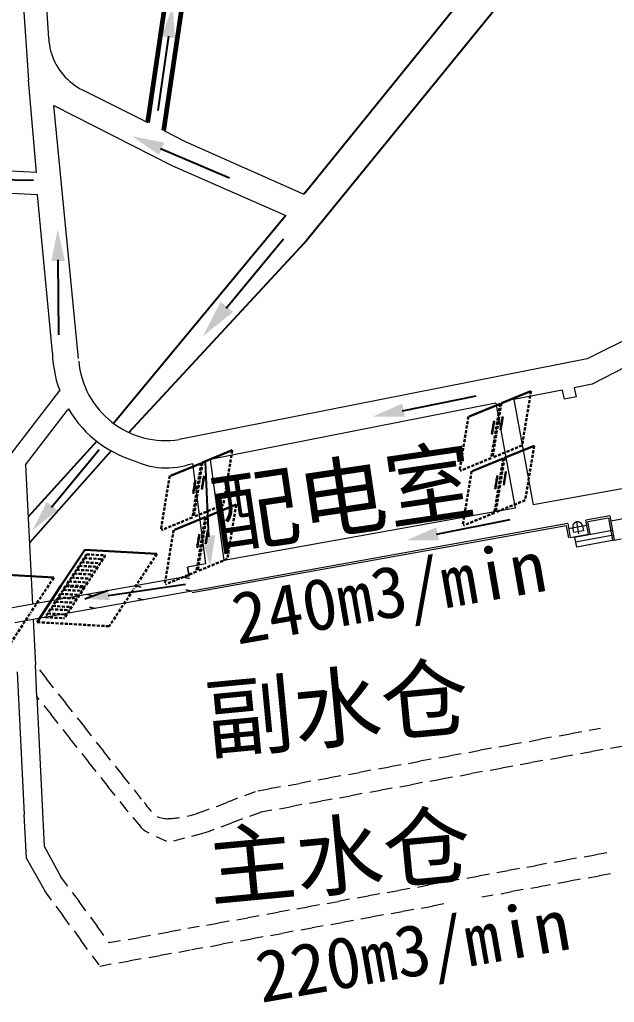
# Model space of a CAD drawing. Header units: millimetres. Extents: x 19725493 to 39459123, y 4133135 to 8271895.
# Drawn here: x 19728927.7 to 19729024.8, y 4134219.5 to 4134380.1 of the extents above; entities that cross this region are included whole.
import ezdxf

# ---------------------------------------------------------------- set-up
doc = ezdxf.new("R2010")
doc.units = ezdxf.units.MM
doc.linetypes.add('HIDDENX2', pattern=[0.75, 0.5, -0.25])
for name, color, linetype in [('2m等高线', 37, 'Continuous'), ('主要大巷', 7, 'Continuous'), ('岩巷', 30, 'Continuous'), ('未掘巷道', 7, 'Continuous'), ('次要巷道注记', 7, 'Continuous'), ('煤巷', 7, 'Continuous')]:
    doc.layers.add(name, color=color, linetype=linetype)
doc.styles.add('宋体', font='')
doc.styles.get('宋体').set_extended_font_data('SimSun')
doc.linetypes.add('井田边界线', pattern='A,40,-2,[133,煤矿线型.shx,S=1,R=0,X=0,Y=0],-4', length=46)

msp = doc.modelspace()

# ---------------------------------------------------------------- hatches: boundary and pattern name
at = {"ltscale": 6}
msp.add_hatch(color=5, dxfattribs=at).paths.add_polyline_path([(19728942.39, 4134285.21), (19728942.13, 4134286.86), (19728938.35, 4134285.43)])
at = {"layer": '2m等高线', "linetype": '井田边界线'}
for points in [[(19728950.87, 4134377.33), (19728953.05, 4134377.04), (19728952.65, 4134382.34)], [(19728950.44, 4134357.98), (19728951.29, 4134360), (19728946.07, 4134361)], [(19728932.86, 4134340.62), (19728935.06, 4134340.64), (19728933.9, 4134345.82)], [(19728962.54, 4134332.3), (19728960.5, 4134333.97), (19728957.58, 4134328.31)], [(19728990.61, 4134315.17), (19728990.16, 4134317.32), (19728985.3, 4134315.19)], [(19728933.84, 4134299.88), (19728932.14, 4134301.27), (19728929.71, 4134296.55)], [(19728996.16, 4134294.96), (19728995.71, 4134297.11), (19728990.85, 4134294.98)], [(19728959.62, 4134295.81), (19728957.43, 4134295.7), (19728958.78, 4134290.57)]]:
    msp.add_hatch(color=1, dxfattribs=at).paths.add_polyline_path(points)

# ---------------------------------------------------------------- linework, layer by layer
for p, q in [((19728974.16, 4134343.57), (19729020.59, 4134400.59)), ((19728974.28, 4134351.83), (19729012.65, 4134399.21)), ((19728974.28, 4134351.83), (19728974.06, 4134351.56)), ((19728971.15, 4134348.05), (19728943.03, 4134314.08)), ((19728974.16, 4134343.57), (19728945.53, 4134312.59)), ((19728940.28, 4134311.17), (19728929.07, 4134298.82)), ((19728942.63, 4134309.6), (19728929.28, 4134294.58))]:
    msp.add_line(p, q)
at = {"color": 3, "lineweight": 30}
for p, q in [((19729006.35, 4134317.39), (19729011.18, 4134319.37)), ((19729001.09, 4134315.23), (19729006.14, 4134317.3)), ((19729005.18, 4134314.53), (19729004.81, 4134312.29)), ((19729006.57, 4134315.2), (19729006.21, 4134312.96)), ((19729006.47, 4134314.57), (19729006.28, 4134314.54)), ((19729004.89, 4134312.79), (19729004.7, 4134312.76)), ((19729005.06, 4134313.84), (19729004.87, 4134313.81)), ((19729006.3, 4134313.53), (19729006.11, 4134313.49)), ((19728957.56, 4134307.7), (19728962.4, 4134309.69)), ((19729006.86, 4134308.44), (19729011.7, 4134310.43)), ((19729001.6, 4134306.28), (19729006.65, 4134308.35)), ((19728952.31, 4134305.54), (19728957.35, 4134307.61)), ((19728956.39, 4134304.84), (19728956.03, 4134302.6)), ((19728957.79, 4134305.51), (19728957.43, 4134303.27)), ((19728957.69, 4134304.89), (19728957.5, 4134304.85)), ((19729005.69, 4134305.58), (19729005.32, 4134303.34)), ((19729005.57, 4134304.89), (19729005.38, 4134304.86)), ((19729007.09, 4134306.25), (19729006.72, 4134304.01)), ((19729006.98, 4134305.62), (19729006.79, 4134305.59)), ((19728956.11, 4134303.11), (19728955.92, 4134303.07)), ((19728956.28, 4134304.15), (19728956.09, 4134304.12)), ((19728957.52, 4134303.84), (19728957.32, 4134303.8)), ((19729005.4, 4134303.84), (19729005.21, 4134303.81)), ((19729006.81, 4134304.58), (19729006.62, 4134304.54)), ((19728958.2, 4134298.82), (19728963.04, 4134300.81)), ((19728952.94, 4134296.67), (19728957.99, 4134298.74)), ((19728957.03, 4134295.97), (19728956.66, 4134293.73)), ((19728956.92, 4134295.28), (19728956.72, 4134295.24)), ((19728958.43, 4134296.64), (19728958.06, 4134294.39)), ((19728958.32, 4134296.01), (19728958.13, 4134295.98)), ((19728956.74, 4134294.23), (19728956.55, 4134294.2)), ((19728958.15, 4134294.96), (19728957.96, 4134294.93))]:
    msp.add_line(p, q, dxfattribs=at)
at = {"color": 3, "linetype": 'HIDDENX2', "lineweight": 30}
for p, q in [((19729011.18, 4134319.37), (19729009.73, 4134310.49)), ((19729006.14, 4134317.3), (19729004.69, 4134308.42)), ((19729006.35, 4134317.39), (19729004.9, 4134308.5)), ((19729000.97, 4134315.21), (19728999.51, 4134306.33)), ((19728962.4, 4134309.69), (19728960.95, 4134300.8)), ((19729009.73, 4134310.49), (19729004.9, 4134308.5)), ((19729011.7, 4134310.43), (19729010.24, 4134301.54)), ((19729004.69, 4134308.42), (19728999.64, 4134306.35)), ((19729006.65, 4134308.35), (19729005.2, 4134299.47)), ((19729006.86, 4134308.44), (19729005.41, 4134299.56)), ((19728957.35, 4134307.61), (19728955.9, 4134298.73)), ((19728957.56, 4134307.7), (19728956.11, 4134298.82)), ((19728952.18, 4134305.52), (19728950.73, 4134296.64)), ((19729001.48, 4134306.26), (19729000.03, 4134297.38)), ((19729010.24, 4134301.54), (19729005.41, 4134299.56)), ((19728960.95, 4134300.8), (19728956.11, 4134298.82)), ((19728963.04, 4134300.81), (19728961.59, 4134291.93)), ((19728955.9, 4134298.73), (19728950.86, 4134296.66)), ((19728957.99, 4134298.74), (19728956.54, 4134289.86)), ((19728958.2, 4134298.82), (19728956.75, 4134289.94)), ((19729005.2, 4134299.47), (19729000.15, 4134297.4)), ((19728952.82, 4134296.65), (19728951.37, 4134287.77)), ((19728961.59, 4134291.93), (19728956.75, 4134289.94)), ((19728956.54, 4134289.86), (19728951.49, 4134287.78))]:
    msp.add_line(p, q, dxfattribs=at)
at = {"lineweight": 30}
for p, q in [((19728938.31, 4134293.43), (19728934.43, 4134287.52)), ((19728938.31, 4134293.43), (19728950.09, 4134292.77)), ((19728921.48, 4134289.56), (19728933.25, 4134288.9)), ((19728934.43, 4134287.52), (19728930.54, 4134281.61))]:
    msp.add_line(p, q, dxfattribs=at)
at = {"linetype": 'HIDDENX2', "lineweight": 30}
for p, q in [((19728938.62, 4134292.69), (19728935.3, 4134287.64)), ((19728938.22, 4134292.08), (19728941.3, 4134291.9)), ((19728941.7, 4134292.52), (19728938.39, 4134287.47)), ((19728938.62, 4134292.69), (19728941.7, 4134292.52)), ((19728950.09, 4134292.77), (19728946.31, 4134287.02)), ((19728937.39, 4134290.81), (19728940.47, 4134290.64)), ((19728937.77, 4134291.41), (19728940.86, 4134291.23)), ((19728933.25, 4134288.9), (19728929.47, 4134283.15)), ((19728936.12, 4134288.89), (19728939.21, 4134288.72)), ((19728936.56, 4134289.55), (19728939.64, 4134289.38)), ((19728936.96, 4134290.17), (19728940.05, 4134289.99)), ((19728935.19, 4134287.48), (19728931.87, 4134282.42)), ((19728938.28, 4134287.3), (19728934.96, 4134282.25)), ((19728935.19, 4134287.48), (19728938.28, 4134287.3)), ((19728935.3, 4134287.64), (19728938.39, 4134287.47)), ((19728935.7, 4134288.26), (19728938.79, 4134288.08)), ((19728933.98, 4134285.63), (19728937.06, 4134285.46)), ((19728934.37, 4134286.23), (19728937.46, 4134286.06)), ((19728934.81, 4134286.89), (19728937.89, 4134286.72)), ((19728946.2, 4134286.86), (19728942.32, 4134280.94)), ((19728933.07, 4134284.25), (19728936.15, 4134284.07)), ((19728933.53, 4134284.95), (19728936.62, 4134284.78)), ((19728929.36, 4134282.98), (19728925.48, 4134277.07)), ((19728931.87, 4134282.42), (19728934.96, 4134282.25)), ((19728932.27, 4134283.02), (19728935.35, 4134282.85)), ((19728932.73, 4134283.73), (19728935.81, 4134283.56)), ((19728930.54, 4134281.61), (19728942.32, 4134280.94))]:
    msp.add_line(p, q, dxfattribs=at)
at = {"color": 5, "ltscale": 6}
msp.add_line((19728938.35, 4134285.43), (19728942.13, 4134286.86), dxfattribs=at)
at = {"layer": '2m等高线', "color": 1, "linetype": '井田边界线'}
for p, q in [((19728951.96, 4134377.4), (19728950.27, 4134365.25)), ((19728950.66, 4134359.04), (19728961.94, 4134354.23)), ((19728917.68, 4134354.05), (19728929.94, 4134353.82)), ((19728961.39, 4134332.92), (19728970.76, 4134344.27)), ((19728933.93, 4134340.84), (19728934.01, 4134328.58)), ((19728990.19, 4134316.17), (19729002.21, 4134318.59)), ((19728932.88, 4134300.39), (19728940.69, 4134309.85)), ((19728958.57, 4134295.55), (19728958.02, 4134307.8)), ((19728995.74, 4134295.97), (19729007.76, 4134298.39))]:
    msp.add_line(p, q, dxfattribs=at)
at = {"layer": '2m等高线', "color": 5, "linetype": '井田边界线'}
msp.add_line((19728942.11, 4134285.99), (19728954.78, 4134287.8), dxfattribs=at)
at = {"layer": '岩巷', "color": 0, "lineweight": 60}
for p, q in [((19728951.22, 4134361.93), (19728964.97, 4134455.34)), ((19728948.59, 4134363.25), (19728955.3, 4134408.43))]:
    msp.add_line(p, q, dxfattribs=at)
at = {"layer": '未掘巷道', "color": 0, "lineweight": 20}
for p, q in [((19728930.9, 4134273.8), (19728932.06, 4134272.33)), ((19728933.22, 4134270.85), (19728932.06, 4134272.33)), ((19728930.86, 4134268.99), (19728930.5, 4134269.45)), ((19728933.99, 4134269.87), (19728935.16, 4134268.4)), ((19728931.64, 4134268.01), (19728932.8, 4134266.54)), ((19728936.32, 4134266.93), (19728935.16, 4134268.4)), ((19728933.96, 4134265.07), (19728932.8, 4134266.54)), ((19728937.09, 4134265.95), (19728938.25, 4134264.48)), ((19728934.74, 4134264.09), (19728935.9, 4134262.62)), ((19728939.42, 4134263.01), (19728938.25, 4134264.48)), ((19729015.78, 4134263.04), (19729017.63, 4134263.37)), ((19729019.47, 4134263.71), (19729017.63, 4134263.37)), ((19729020.7, 4134263.94), (19729022.55, 4134264.28)), ((19728937.06, 4134261.15), (19728935.9, 4134262.62)), ((19728940.19, 4134262.02), (19728941.35, 4134260.55)), ((19729005.95, 4134261.23), (19729007.79, 4134261.57)), ((19729009.64, 4134261.91), (19729007.79, 4134261.57)), ((19729010.87, 4134262.13), (19729012.71, 4134262.47)), ((19729014.55, 4134262.81), (19729012.71, 4134262.47)), ((19729024.19, 4134261.02), (19729026.03, 4134261.36)), ((19728937.84, 4134260.16), (19728939, 4134258.69)), ((19728942.51, 4134259.08), (19728941.35, 4134260.55)), ((19728996.11, 4134259.43), (19728997.96, 4134259.77)), ((19728999.8, 4134260.11), (19728997.96, 4134259.77)), ((19729001.03, 4134260.33), (19729002.87, 4134260.67)), ((19729004.72, 4134261.01), (19729002.87, 4134260.67)), ((19729018.04, 4134259.89), (19729016.19, 4134259.56)), ((19729019.27, 4134260.12), (19729021.11, 4134260.46)), ((19729022.96, 4134260.79), (19729021.11, 4134260.46)), ((19728940.16, 4134257.22), (19728939, 4134258.69)), ((19728943.29, 4134258.1), (19728944.45, 4134256.63)), ((19728989.96, 4134258.3), (19728988.12, 4134257.96)), ((19728991.19, 4134258.53), (19728993.04, 4134258.87)), ((19728994.88, 4134259.2), (19728993.04, 4134258.87)), ((19729009.43, 4134258.32), (19729011.28, 4134258.66)), ((19729013.12, 4134258.99), (19729011.28, 4134258.66)), ((19729014.35, 4134259.22), (19729016.19, 4134259.56)), ((19728945.61, 4134255.16), (19728944.45, 4134256.63)), ((19728980.13, 4134256.5), (19728978.28, 4134256.16)), ((19728981.36, 4134256.72), (19728983.2, 4134257.06)), ((19728985.05, 4134257.4), (19728983.2, 4134257.06)), ((19728986.28, 4134257.63), (19728988.12, 4134257.96)), ((19728999.6, 4134256.52), (19729001.44, 4134256.85)), ((19729003.28, 4134257.19), (19729001.44, 4134256.85)), ((19729004.51, 4134257.42), (19729006.36, 4134257.76)), ((19729008.2, 4134258.09), (19729006.36, 4134257.76)), ((19728940.93, 4134256.24), (19728942.1, 4134254.77)), ((19728971.52, 4134254.92), (19728973.37, 4134255.26)), ((19728975.21, 4134255.6), (19728973.37, 4134255.26)), ((19728976.44, 4134255.82), (19728978.28, 4134256.16)), ((19728989.76, 4134254.72), (19728991.6, 4134255.05)), ((19728993.45, 4134255.39), (19728991.6, 4134255.05)), ((19728994.68, 4134255.62), (19728996.52, 4134255.95)), ((19728998.37, 4134256.29), (19728996.52, 4134255.95)), ((19728943.26, 4134253.3), (19728942.1, 4134254.77)), ((19728946.39, 4134254.18), (19728947.55, 4134252.7)), ((19728964.44, 4134253.27), (19728966.19, 4134253.94)), ((19728966.6, 4134254.02), (19728968.45, 4134254.36)), ((19728970.29, 4134254.7), (19728968.45, 4134254.36)), ((19728983.61, 4134253.59), (19728981.77, 4134253.25)), ((19728984.84, 4134253.82), (19728986.68, 4134254.15)), ((19728988.53, 4134254.49), (19728986.68, 4134254.15)), ((19728944.03, 4134252.32), (19728945.19, 4134250.84)), ((19728948.11, 4134252.05), (19728948.03, 4134252.14)), ((19728948.26, 4134251.85), (19728948.11, 4134252.05)), ((19728948.56, 4134251.45), (19728948.26, 4134251.85)), ((19728960.01, 4134251.55), (19728961.52, 4134252.15)), ((19728961.87, 4134252.29), (19728961.52, 4134252.15)), ((19728962.1, 4134252.38), (19728961.87, 4134252.29)), ((19728963.27, 4134252.83), (19728962.1, 4134252.38)), ((19728973.77, 4134251.79), (19728971.93, 4134251.45)), ((19728975, 4134252.02), (19728976.85, 4134252.35)), ((19728978.69, 4134252.69), (19728976.85, 4134252.35)), ((19728979.92, 4134252.92), (19728981.77, 4134253.25)), ((19728945.38, 4134250.63), (19728945.19, 4134250.84)), ((19728948.71, 4134251.25), (19728948.56, 4134251.45)), ((19728948.87, 4134251.06), (19728948.71, 4134251.25)), ((19728949.03, 4134250.86), (19728948.87, 4134251.06)), ((19728949.19, 4134250.67), (19728949.03, 4134250.86)), ((19728955.52, 4134250.02), (19728955.76, 4134250.09)), ((19728955.76, 4134250.09), (19728956.48, 4134250.3)), ((19728956.48, 4134250.3), (19728956.72, 4134250.37)), ((19728956.72, 4134250.37), (19728956.84, 4134250.41)), ((19728957.43, 4134250.61), (19728956.84, 4134250.41)), ((19728957.67, 4134250.68), (19728957.43, 4134250.61)), ((19728957.9, 4134250.77), (19728957.67, 4134250.68)), ((19728958.6, 4134251.03), (19728957.9, 4134250.77)), ((19728959.78, 4134251.46), (19728960.01, 4134251.55)), ((19728965.26, 4134249.88), (19728966.9, 4134250.49)), ((19728966.9, 4134250.49), (19728967.02, 4134250.53)), ((19728967.14, 4134250.57), (19728967.02, 4134250.53)), ((19728967.38, 4134250.62), (19728967.14, 4134250.57)), ((19728968.86, 4134250.89), (19728967.38, 4134250.62)), ((19728970.09, 4134251.11), (19728971.93, 4134251.45)), ((19728946.18, 4134249.67), (19728947.39, 4134248.24)), ((19728950.12, 4134249.85), (19728950.35, 4134249.75)), ((19728950.35, 4134249.75), (19728950.59, 4134249.67)), ((19728950.59, 4134249.67), (19728950.83, 4134249.61)), ((19728950.83, 4134249.61), (19728951.07, 4134249.56)), ((19728951.07, 4134249.56), (19728951.32, 4134249.52)), ((19728951.32, 4134249.52), (19728951.57, 4134249.5)), ((19728951.57, 4134249.5), (19728951.82, 4134249.48)), ((19728951.82, 4134249.48), (19728951.94, 4134249.48)), ((19728952.07, 4134249.48), (19728951.94, 4134249.48)), ((19728952.32, 4134249.48), (19728952.07, 4134249.48)), ((19728952.57, 4134249.49), (19728952.32, 4134249.48)), ((19728952.82, 4134249.51), (19728952.57, 4134249.49)), ((19728953.07, 4134249.53), (19728952.82, 4134249.51)), ((19728953.32, 4134249.57), (19728953.07, 4134249.53)), ((19728953.56, 4134249.6), (19728953.32, 4134249.57)), ((19728953.81, 4134249.64), (19728953.56, 4134249.6)), ((19728955.03, 4134249.89), (19728955.28, 4134249.96)), ((19728955.28, 4134249.96), (19728955.52, 4134250.02)), ((19728960.57, 4134248.14), (19728962.33, 4134248.79)), ((19728964.09, 4134249.44), (19728962.33, 4134248.79)), ((19728947.47, 4134248.15), (19728947.39, 4134248.24)), ((19728947.64, 4134247.96), (19728947.47, 4134248.15)), ((19728947.97, 4134247.6), (19728947.64, 4134247.96)), ((19728948.19, 4134247.47), (19728947.97, 4134247.6)), ((19728948.4, 4134247.35), (19728948.19, 4134247.47)), ((19728948.63, 4134247.24), (19728948.4, 4134247.35)), ((19728948.85, 4134247.14), (19728948.63, 4134247.24)), ((19728955.82, 4134246.61), (19728957.63, 4134247.1)), ((19728957.99, 4134247.2), (19728957.63, 4134247.1)), ((19728958.23, 4134247.27), (19728957.99, 4134247.2)), ((19728958.46, 4134247.35), (19728958.23, 4134247.27)), ((19728959.4, 4134247.7), (19728958.46, 4134247.35)), ((19728949.98, 4134246.6), (19728951.68, 4134245.8)), ((19728954.61, 4134246.28), (19728952.8, 4134245.79)), ((19729023.56, 4134243.93), (19729021.72, 4134243.6)), ((19729013.72, 4134242.15), (19729011.88, 4134241.81)), ((19729014.95, 4134242.37), (19729016.8, 4134242.71)), ((19729018.64, 4134243.04), (19729016.8, 4134242.71)), ((19729019.87, 4134243.26), (19729021.72, 4134243.6)), ((19729004.38, 4134240.45), (19729002.53, 4134240.12)), ((19729005.61, 4134240.68), (19729007.45, 4134241.01)), ((19729009.3, 4134241.35), (19729007.45, 4134241.01)), ((19729010.53, 4134241.57), (19729011.88, 4134241.81)), ((19729024.19, 4134240.49), (19729022.34, 4134240.15)), ((19728935.54, 4134238.46), (19728934.43, 4134239.97)), ((19728996.33, 4134238.99), (19728994.48, 4134238.66)), ((19728997.56, 4134239.22), (19728997.61, 4134239.23)), ((19728999.46, 4134239.56), (19728997.61, 4134239.23)), ((19729000.69, 4134239.78), (19729002.53, 4134240.12)), ((19729015.58, 4134238.93), (19729017.42, 4134239.26)), ((19729019.27, 4134239.6), (19729017.42, 4134239.26)), ((19729020.5, 4134239.82), (19729022.34, 4134240.15)), ((19728932.87, 4134236.19), (19728931.77, 4134237.7)), ((19728936.28, 4134237.45), (19728937.38, 4134235.93)), ((19728987.72, 4134237.43), (19728989.56, 4134237.77)), ((19728991.41, 4134238.1), (19728989.56, 4134237.77)), ((19728992.64, 4134238.32), (19728994.48, 4134238.66)), ((19729006.23, 4134237.23), (19729008.08, 4134237.57)), ((19729009.92, 4134237.9), (19729008.08, 4134237.57)), ((19729011.15, 4134238.12), (19729012.5, 4134238.37)), ((19729014.35, 4134238.7), (19729012.5, 4134238.37)), ((19728938.49, 4134234.42), (19728937.38, 4134235.93)), ((19728977.88, 4134235.65), (19728979.72, 4134235.98)), ((19728981.57, 4134236.32), (19728979.72, 4134235.98)), ((19728982.8, 4134236.54), (19728984.64, 4134236.87)), ((19728986.49, 4134237.21), (19728984.64, 4134236.87)), ((19729005, 4134237.01), (19729003.16, 4134236.68)), ((19728933.61, 4134235.18), (19728934.72, 4134233.66)), ((19728968.04, 4134233.86), (19728969.88, 4134234.2)), ((19728971.73, 4134234.53), (19728969.88, 4134234.2)), ((19728972.96, 4134234.76), (19728974.8, 4134235.09)), ((19728976.65, 4134235.42), (19728974.8, 4134235.09)), ((19728988.34, 4134233.99), (19728990.19, 4134234.32)), ((19728992.03, 4134234.66), (19728990.19, 4134234.32)), ((19728993.26, 4134234.88), (19728995.11, 4134235.22)), ((19728996.95, 4134235.55), (19728995.11, 4134235.22)), ((19728935.82, 4134232.15), (19728934.72, 4134233.66)), ((19728939.23, 4134233.41), (19728940.33, 4134231.9)), ((19728958.2, 4134232.08), (19728960.04, 4134232.41)), ((19728961.89, 4134232.75), (19728960.04, 4134232.41)), ((19728963.12, 4134232.97), (19728964.96, 4134233.31)), ((19728966.81, 4134233.64), (19728964.96, 4134233.31)), ((19728978.5, 4134232.2), (19728980.35, 4134232.54)), ((19728982.19, 4134232.87), (19728980.35, 4134232.54)), ((19728983.42, 4134233.1), (19728985.27, 4134233.43)), ((19728987.11, 4134233.77), (19728985.27, 4134233.43)), ((19728936.56, 4134231.14), (19728937.67, 4134229.63)), ((19728941.44, 4134230.38), (19728940.33, 4134231.9)), ((19728950.3, 4134230.65), (19728952.15, 4134230.98)), ((19728953.99, 4134231.32), (19728952.15, 4134230.98)), ((19728956.97, 4134231.86), (19728955.12, 4134231.52)), ((19728972.35, 4134231.09), (19728970.51, 4134230.75)), ((19728973.58, 4134231.31), (19728975.43, 4134231.65)), ((19728977.27, 4134231.98), (19728975.43, 4134231.65)), ((19728938.77, 4134228.11), (19728937.67, 4134229.63)), ((19728942.18, 4134229.37), (19728942.31, 4134229.2)), ((19728944.15, 4134229.53), (19728942.31, 4134229.2)), ((19728945.38, 4134229.75), (19728947.23, 4134230.09)), ((19728949.07, 4134230.42), (19728947.23, 4134230.09)), ((19728962.51, 4134229.3), (19728960.67, 4134228.97)), ((19728963.74, 4134229.53), (19728965.59, 4134229.86)), ((19728967.43, 4134230.2), (19728965.59, 4134229.86)), ((19728968.66, 4134230.42), (19728970.51, 4134230.75)), ((19728953.69, 4134227.7), (19728955.54, 4134228.04)), ((19728957.59, 4134228.41), (19728955.75, 4134228.08)), ((19728958.82, 4134228.63), (19728960.67, 4134228.97)), ((19728939.51, 4134227.1), (19728940.61, 4134225.59)), ((19728943.85, 4134225.92), (19728945.7, 4134226.25)), ((19728947.54, 4134226.59), (19728945.7, 4134226.25)), ((19728948.77, 4134226.81), (19728950.62, 4134227.15)), ((19728952.46, 4134227.48), (19728950.62, 4134227.15)), ((19728942.62, 4134225.7), (19728940.78, 4134225.36))]:
    msp.add_line(p, q, dxfattribs=at)
at = {"layer": '煤巷', "color": 0, "lineweight": 20}
for p, q in [((19728928.06, 4134385.48), (19728929.11, 4134370.19)), ((19728932.42, 4134376.97), (19728931.88, 4134386.48)), ((19728932.42, 4134376.97), (19728932.47, 4134376.47)), ((19728932.47, 4134376.47), (19728932.53, 4134375.98)), ((19728932.53, 4134375.98), (19728932.62, 4134375.49)), ((19728932.62, 4134375.49), (19728932.74, 4134375)), ((19728932.74, 4134375), (19728932.88, 4134374.52)), ((19728932.88, 4134374.52), (19728933.04, 4134374.05)), ((19728933.04, 4134374.05), (19728933.22, 4134373.59)), ((19728933.22, 4134373.59), (19728933.43, 4134373.13)), ((19728933.43, 4134373.13), (19728933.66, 4134372.69)), ((19728933.66, 4134372.69), (19728933.92, 4134372.26)), ((19728933.92, 4134372.26), (19728934.19, 4134371.84)), ((19728934.19, 4134371.84), (19728934.49, 4134371.44)), ((19728934.49, 4134371.44), (19728934.8, 4134371.05)), ((19728934.8, 4134371.05), (19728935.13, 4134370.68)), ((19728935.13, 4134370.68), (19728935.48, 4134370.33)), ((19728930.41, 4134355.07), (19728929.11, 4134370.19)), ((19728935.48, 4134370.33), (19728935.85, 4134369.99)), ((19728935.85, 4134369.99), (19728936.24, 4134369.67)), ((19728936.24, 4134369.67), (19728936.64, 4134369.38)), ((19728936.64, 4134369.38), (19728937.05, 4134369.1)), ((19728937.05, 4134369.1), (19728937.48, 4134368.84)), ((19728937.48, 4134368.84), (19728937.92, 4134368.61)), ((19728937.92, 4134368.61), (19728948.59, 4134363.25)), ((19728933.24, 4134366.04), (19728952.55, 4134356.23)), ((19728937.29, 4134324.68), (19728933.24, 4134366.04)), ((19728951.22, 4134361.93), (19728954.7, 4134360.18)), ((19728954.7, 4134360.18), (19728974.06, 4134351.56)), ((19728930.41, 4134355.07), (19728909.69, 4134356.15)), ((19728952.55, 4134356.23), (19728971.15, 4134348.05)), ((19728930.58, 4134351.45), (19728910.49, 4134352.51)), ((19728933.03, 4134325.64), (19728930.58, 4134351.45)), ((19729033.15, 4134331.04), (19729020.38, 4134324.62)), ((19729037.37, 4134328.92), (19729021.19, 4134320.5)), ((19728933.03, 4134325.64), (19728933.07, 4134324.74)), ((19728933.07, 4134324.74), (19728933.16, 4134323.84)), ((19728937.33, 4134324.28), (19728937.42, 4134323.56)), ((19729020.38, 4134324.62), (19728953.72, 4134311.44)), ((19728933.16, 4134323.84), (19728933.29, 4134322.94)), ((19728933.29, 4134322.94), (19728933.46, 4134322.05)), ((19728937.42, 4134323.56), (19728937.53, 4134322.84)), ((19728937.53, 4134322.84), (19728937.69, 4134322.13)), ((19728933.46, 4134322.05), (19728933.67, 4134321.17)), ((19728933.67, 4134321.17), (19728933.93, 4134320.3)), ((19728937.69, 4134322.13), (19728937.88, 4134321.42)), ((19728937.88, 4134321.42), (19728938.11, 4134320.73)), ((19728925.61, 4134308.19), (19728934.22, 4134319.44)), ((19728933.93, 4134320.3), (19728934.22, 4134319.44)), ((19728938.11, 4134320.73), (19728938.37, 4134320.05)), ((19728938.37, 4134320.05), (19728938.67, 4134319.38)), ((19728938.67, 4134319.38), (19728939, 4134318.73)), ((19729016.29, 4134319.53), (19729008.38, 4134317.97)), ((19729016.29, 4134319.53), (19729016.58, 4134318.06)), ((19729021.19, 4134320.5), (19729018.25, 4134319.92)), ((19729018.25, 4134319.92), (19729018.54, 4134318.44)), ((19728939, 4134318.73), (19728939.36, 4134318.1)), ((19728939.36, 4134318.1), (19728939.76, 4134317.48)), ((19729008.38, 4134317.97), (19729011.54, 4134300.77)), ((19729018.54, 4134318.44), (19729016.58, 4134318.06)), ((19728928.65, 4134307.34), (19728935.49, 4134316.26)), ((19728935.64, 4134316.46), (19728935.49, 4134316.26)), ((19728935.64, 4134316.46), (19728936.14, 4134315.66)), ((19728939.76, 4134317.48), (19728940.18, 4134316.89)), ((19728940.18, 4134316.89), (19728940.64, 4134316.32)), ((19728940.64, 4134316.32), (19728941.13, 4134315.78)), ((19729005.44, 4134317.4), (19728958.81, 4134308.17)), ((19729005.44, 4134317.38), (19729008.58, 4134300.24)), ((19729008.73, 4134316.1), (19729008.73, 4134316.1)), ((19729008.97, 4134316.45), (19729008.97, 4134316.45)), ((19728936.14, 4134315.66), (19728936.68, 4134314.89)), ((19728936.68, 4134314.89), (19728937.25, 4134314.14)), ((19728941.13, 4134315.78), (19728941.64, 4134315.26)), ((19728941.64, 4134315.26), (19728942.18, 4134314.77)), ((19728942.18, 4134314.77), (19728942.74, 4134314.3)), ((19728937.25, 4134314.14), (19728937.87, 4134313.42)), ((19728937.87, 4134313.42), (19728938.51, 4134312.73)), ((19728938.51, 4134312.73), (19728939.19, 4134312.08)), ((19728942.74, 4134314.3), (19728943.32, 4134313.87)), ((19728943.32, 4134313.87), (19728943.93, 4134313.46)), ((19728943.93, 4134313.46), (19728944.56, 4134313.09)), ((19728944.56, 4134313.09), (19728945.2, 4134312.75)), ((19728945.2, 4134312.75), (19728945.87, 4134312.44)), ((19728939.19, 4134312.08), (19728939.91, 4134311.46)), ((19728939.91, 4134311.46), (19728940.65, 4134310.88)), ((19728945.87, 4134312.44), (19728946.54, 4134312.17)), ((19728946.54, 4134312.17), (19728947.23, 4134311.93)), ((19728947.23, 4134311.93), (19728947.93, 4134311.73)), ((19728947.93, 4134311.73), (19728948.64, 4134311.56)), ((19728948.64, 4134311.56), (19728949.36, 4134311.44)), ((19728949.36, 4134311.44), (19728950.09, 4134311.34)), ((19728950.09, 4134311.34), (19728950.81, 4134311.29)), ((19728950.81, 4134311.29), (19728951.54, 4134311.27)), ((19728951.54, 4134311.27), (19728952.27, 4134311.29)), ((19728952.27, 4134311.29), (19728953, 4134311.35)), ((19728953, 4134311.35), (19728953.72, 4134311.44)), ((19728940.65, 4134310.88), (19728941.42, 4134310.34)), ((19728941.42, 4134310.34), (19728942.22, 4134309.83)), ((19728942.22, 4134309.83), (19728943.04, 4134309.37)), ((19728943.04, 4134309.37), (19728943.88, 4134308.94)), ((19728943.88, 4134308.94), (19728944.74, 4134308.56)), ((19728944.74, 4134308.56), (19728945.62, 4134308.23)), ((19728945.62, 4134308.23), (19728946.52, 4134307.93)), ((19728946.52, 4134307.93), (19728947.11, 4134307.68)), ((19728958.81, 4134308.17), (19728961.01, 4134291.68)), ((19728928.65, 4134307.34), (19728929.77, 4134284.54)), ((19728947.11, 4134307.68), (19728947.71, 4134307.47)), ((19728947.71, 4134307.47), (19728948.32, 4134307.28)), ((19728948.32, 4134307.28), (19728948.94, 4134307.12)), ((19728948.94, 4134307.12), (19728949.57, 4134307)), ((19728949.57, 4134307), (19728950.2, 4134306.91)), ((19728950.2, 4134306.91), (19728950.84, 4134306.85)), ((19728950.84, 4134306.85), (19728951.48, 4134306.82)), ((19728951.48, 4134306.82), (19728952.12, 4134306.83)), ((19728952.12, 4134306.83), (19728952.76, 4134306.87)), ((19728952.76, 4134306.87), (19728953.39, 4134306.94)), ((19728953.39, 4134306.94), (19728954.03, 4134307.04)), ((19728954.03, 4134307.04), (19728954.65, 4134307.18)), ((19728954.65, 4134307.18), (19728955.27, 4134307.35)), ((19728955.27, 4134307.35), (19728955.88, 4134307.55)), ((19728955.88, 4134307.55), (19728958.05, 4134291.15)), ((19729040.99, 4134306.07), (19729011.54, 4134300.77)), ((19729008.58, 4134300.24), (19728961.01, 4134291.68)), ((19729008.29, 4134300.19), (19729008.29, 4134300.19)), ((19729008.53, 4134300.53), (19729008.53, 4134300.53)), ((19729024.07, 4134298.96), (19729020.13, 4134298.25)), ((19729020.55, 4134296), (19729020.13, 4134298.25)), ((19729020.43, 4134298.3), (19729020.43, 4134298.3)), ((19729023.83, 4134298.61), (19729020.48, 4134298.01)), ((19729023.83, 4134298.61), (19729024.49, 4134294.99)), ((19729024.07, 4134298.96), (19729024.79, 4134295.02)), ((19729024.21, 4134298.19), (19729027.16, 4134298.73)), ((19729017.18, 4134297.72), (19728955.8, 4134286.68)), ((19729016.94, 4134297.37), (19728955.85, 4134286.39)), ((19729016.94, 4134297.37), (19729017.3, 4134295.4)), ((19729017.18, 4134297.72), (19729017.59, 4134295.45)), ((19729017.32, 4134296.93), (19729020.27, 4134297.47)), ((19729018.01, 4134297.3), (19729018, 4134297.26)), ((19729018, 4134297.26), (19729018, 4134297.22)), ((19729018, 4134297.22), (19729018, 4134297.18)), ((19729018, 4134297.18), (19729018, 4134297.14)), ((19729018, 4134297.14), (19729018.01, 4134297.1)), ((19729018.02, 4134297.38), (19729018.01, 4134297.34)), ((19729018.01, 4134297.34), (19729018.01, 4134297.3)), ((19729018.01, 4134297.1), (19729018.01, 4134297.06)), ((19729018.16, 4134296.27), (19729018.01, 4134297.06)), ((19729018.03, 4134297.42), (19729018.02, 4134297.38)), ((19729018.04, 4134297.46), (19729018.03, 4134297.42)), ((19729018.06, 4134297.5), (19729018.04, 4134297.46)), ((19729018.07, 4134297.54), (19729018.06, 4134297.5)), ((19729018.09, 4134297.58), (19729018.07, 4134297.54)), ((19729018.11, 4134297.61), (19729018.09, 4134297.58)), ((19729018.14, 4134297.65), (19729018.11, 4134297.61)), ((19729018.16, 4134297.68), (19729018.14, 4134297.65)), ((19729018.18, 4134297.71), (19729018.16, 4134297.68)), ((19729018.21, 4134297.74), (19729018.18, 4134297.71)), ((19729018.24, 4134297.77), (19729018.21, 4134297.74)), ((19729018.27, 4134297.8), (19729018.24, 4134297.77)), ((19729018.3, 4134297.83), (19729018.27, 4134297.8)), ((19729018.34, 4134297.85), (19729018.3, 4134297.83)), ((19729018.37, 4134297.88), (19729018.34, 4134297.85)), ((19729018.4, 4134297.9), (19729018.37, 4134297.88)), ((19729018.44, 4134297.92), (19729018.4, 4134297.9)), ((19729018.48, 4134297.93), (19729018.44, 4134297.92)), ((19729018.52, 4134297.95), (19729018.48, 4134297.93)), ((19729018.56, 4134297.96), (19729018.52, 4134297.95)), ((19729018.59, 4134297.97), (19729018.56, 4134297.96)), ((19729018.63, 4134297.98), (19729018.59, 4134297.97)), ((19729018.68, 4134297.99), (19729018.63, 4134297.98)), ((19729019.02, 4134296.02), (19729018.66, 4134297.99)), ((19729018.72, 4134298), (19729018.68, 4134297.99)), ((19729018.76, 4134298), (19729018.72, 4134298)), ((19729018.8, 4134298), (19729018.76, 4134298)), ((19729018.84, 4134298), (19729018.8, 4134298)), ((19729018.88, 4134298), (19729018.84, 4134298)), ((19729018.92, 4134297.99), (19729018.88, 4134298)), ((19729018.96, 4134297.98), (19729018.92, 4134297.99)), ((19729019, 4134297.97), (19729018.96, 4134297.98)), ((19729019.04, 4134297.96), (19729019, 4134297.97)), ((19729019.08, 4134297.95), (19729019.04, 4134297.96)), ((19729019.12, 4134297.93), (19729019.08, 4134297.95)), ((19729019.16, 4134297.92), (19729019.12, 4134297.93)), ((19729019.19, 4134297.9), (19729019.16, 4134297.92)), ((19729019.23, 4134297.88), (19729019.19, 4134297.9)), ((19729019.26, 4134297.85), (19729019.23, 4134297.88)), ((19729019.3, 4134297.83), (19729019.26, 4134297.85)), ((19729019.33, 4134297.8), (19729019.3, 4134297.83)), ((19729019.36, 4134297.77), (19729019.33, 4134297.8)), ((19729019.39, 4134297.74), (19729019.36, 4134297.77)), ((19729019.41, 4134297.71), (19729019.39, 4134297.74)), ((19729019.44, 4134297.68), (19729019.41, 4134297.71)), ((19729019.46, 4134297.65), (19729019.44, 4134297.68)), ((19729019.48, 4134297.61), (19729019.46, 4134297.65)), ((19729019.51, 4134297.58), (19729019.48, 4134297.61)), ((19729019.52, 4134297.54), (19729019.51, 4134297.58)), ((19729019.54, 4134297.5), (19729019.52, 4134297.54)), ((19729019.55, 4134297.46), (19729019.54, 4134297.5)), ((19729019.57, 4134297.43), (19729019.55, 4134297.46)), ((19729019.58, 4134297.39), (19729019.57, 4134297.43)), ((19729019.59, 4134297.35), (19729019.58, 4134297.39)), ((19729019.59, 4134297.35), (19729019.73, 4134296.56)), ((19729020.19, 4134297.96), (19729020.19, 4134297.96)), ((19729020.84, 4134296.05), (19729020.48, 4134298.01)), ((19729017.59, 4134295.45), (19729020.55, 4134296)), ((19729019.73, 4134296.56), (19729018.16, 4134296.27)), ((19729024.5, 4134296.6), (19729018.3, 4134295.46)), ((19729018.3, 4134295.46), (19729018.59, 4134293.89)), ((19729024.65, 4134295.81), (19729018.45, 4134294.68)), ((19729024.79, 4134295.02), (19729025.9, 4134295.23)), ((19729024.79, 4134295.02), (19729018.59, 4134293.89)), ((19728958.05, 4134291.15), (19728955.09, 4134290.62)), ((19728955.36, 4134289.15), (19728955.09, 4134290.62)), ((19728955.09, 4134290.62), (19728955.36, 4134289.15)), ((19728955.36, 4134289.14), (19728915.76, 4134282.02)), ((19728954.46, 4134288.98), (19728955.4, 4134288.76)), ((19728955.4, 4134288.76), (19728954.46, 4134288.98)), ((19728946.59, 4134287.56), (19728947.52, 4134287.34)), ((19728947.52, 4134287.34), (19728946.59, 4134287.56)), ((19728955.8, 4134286.68), (19728929.89, 4134282.02)), ((19728938.71, 4134286.15), (19728939.65, 4134285.92)), ((19728939.65, 4134285.92), (19728938.71, 4134286.15)), ((19728946.96, 4134285.48), (19728947.9, 4134285.26)), ((19728947.9, 4134285.26), (19728946.96, 4134285.48)), ((19728954.83, 4134286.9), (19728955.77, 4134286.68)), ((19728955.77, 4134286.68), (19728954.83, 4134286.9)), ((19728939.09, 4134284.07), (19728940.02, 4134283.84)), ((19728940.02, 4134283.84), (19728939.09, 4134284.07)), ((19728929.89, 4134282.02), (19728926.91, 4134281.49)), ((19728929.89, 4134282.02), (19728930.25, 4134274.61)), ((19728930.5, 4134269.45), (19728930.25, 4134274.61)), ((19728927.3, 4134273.51), (19728928.44, 4134250.16)), ((19728930.5, 4134269.45), (19728931.7, 4134245.02)), ((19728928.79, 4134243), (19728928.44, 4134250.16)), ((19728931.7, 4134245.02), (19728934.43, 4134239.97)), ((19728928.79, 4134243), (19728931.77, 4134237.7))]:
    msp.add_line(p, q, dxfattribs=at)

# ---------------------------------------------------------------- texts
at = {"layer": '主要大巷', "color": 0, "lineweight": 20, "style": '宋体'}
for s, rotation, p in [('配电室', 8.396, (19728959.78, 4134293.61)), ('副水仓', 5.4169, (19728958.53, 4134260.3)), ('主水仓', 5.4169, (19728958.88, 4134236.16))]:
    msp.add_text(s, height=10.545, rotation=rotation, dxfattribs=at).set_placement(p)
at = {"layer": '次要巷道注记', "color": 0, "lineweight": 20, "style": '宋体'}
for s, p in [('240m3/min', (19728963.24, 4134277.94)), ('220m3/min', (19728967.12, 4134219.38))]:
    msp.add_text(s, height=8.436, rotation=9.881, dxfattribs=at).set_placement(p)

doc.saveas('drawing.dxf')
